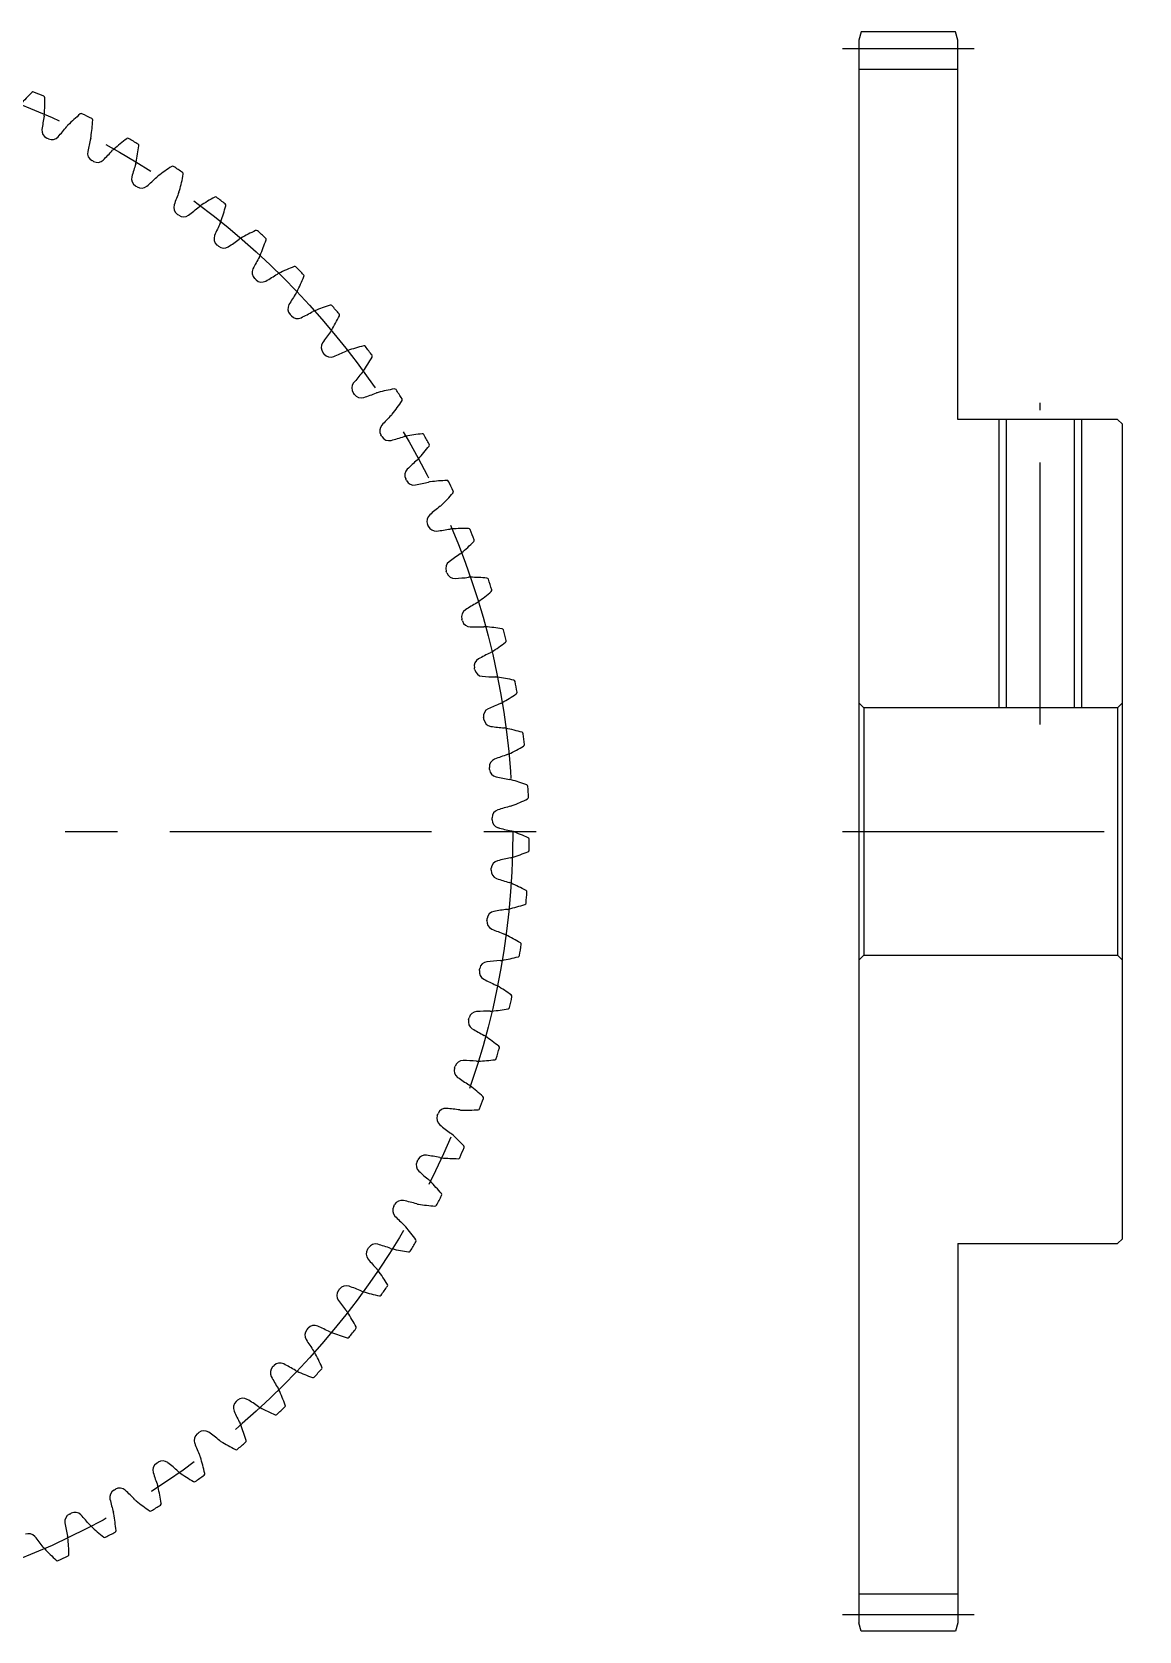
# Model space of a CAD drawing. Extents: x -1 to 134, y -8 to 108.
# Drawn here: x 66.8 to 134, y 10 to 107 of the extents above; entities that cross this region are included whole.
import ezdxf

# ---------------------------------------------------------------- set-up
doc = ezdxf.new("R2010")
doc.units = 0
doc.header["$LTSCALE"] = 0.5
doc.linetypes.add('CENTER', pattern=[50.8, 31.75, -6.35, 6.35, -6.35])
for name, color, linetype in [('MSM_CENTER', 1, 'CENTER'), ('MSM_CONTINUOUS', 7, 'CONTINUOUS'), ('MSM_NARROW', 5, 'CONTINUOUS')]:
    doc.layers.add(name, color=color, linetype=linetype)

msp = doc.modelspace()

# ---------------------------------------------------------------- linework, layer by layer
at = {"layer": 'MSM_CENTER'}
for p, q in [((116, 106), (124, 106)), ((128, 65), (128, 84.5)), ((-1, 58.5), (98, 58.5)), ((116, 58.5), (134, 58.5)), ((116, 11), (124, 11))]:
    msp.add_line(p, q, dxfattribs=at)
msp.add_circle((48.5, 58.5), 47.5, dxfattribs=at)
at = {"layer": 'MSM_CONTINUOUS'}
for p, q in [((117.134, 107), (117, 106.5)), ((122.866, 107), (117.134, 107)), ((123, 106.5), (122.866, 107)), ((117, 106.5), (117, 10.5)), ((123, 83.5), (123, 106.5)), ((117, 104.75), (123, 104.75)), ((132.7, 83.5), (123, 83.5)), ((125.933, 83.5), (125.933, 66)), ((130.067, 83.5), (130.067, 66)), ((133, 83.2), (132.7, 83.5)), ((133, 33.8), (133, 83.2)), ((117, 66.3), (117.3, 66)), ((117.3, 66), (117.3, 51)), ((132.7, 66), (117.3, 66)), ((132.7, 66), (133, 66.3)), ((132.7, 66), (132.7, 51)), ((117.3, 51), (117, 50.7)), ((117.3, 51), (132.7, 51)), ((133, 50.7), (132.7, 51)), ((123, 33.5), (132.7, 33.5)), ((123, 33.5), (123, 10.5)), ((132.7, 33.5), (133, 33.8)), ((117, 12.25), (123, 12.25)), ((117.134, 10), (117, 10.5)), ((122.866, 10), (117.134, 10)), ((123, 10.5), (122.866, 10))]:
    msp.add_line(p, q, dxfattribs=at)
for centre, radius, start, end in [((77.937, 92.055), 15.833, 134.55393, 138.21053), ((66.899, 103.266), 0.1, 67.65738, 134.55393), ((48.5, 58.5), 48.5, 66.86893, 67.65738), ((67.513, 103.009), 0.1, 359.97239, 66.86893), ((51.78, 103.017), 15.833, 356.31579, 359.97239), ((81.917, 99.123), 14.615, 169.06514, 172.27067), ((66.751, 102.053), 0.831, 349.0655, 356.31616), ((80.09, 90.036), 15.833, 130.76445, 134.42105), ((69.817, 101.953), 0.1, 63.86791, 130.76445), ((48.5, 58.5), 48.5, 63.07946, 63.86791), ((67.93, 101.021), 0.5, 172.27066, 245.44197), ((57.473, 110.33), 14.615, 318.46618, 321.6717), ((69.59, 100.751), 0.831, 134.42068, 141.67134), ((54.715, 102.703), 15.833, 352.52632, 356.18291), ((70.413, 101.655), 0.1, 356.18291, 63.07946), ((48.5, 58.5), 46.25, 65.29495, 65.44189), ((68.039, 100.971), 0.5, 245.2949, 318.46618), ((84.529, 96.825), 14.615, 165.27566, 168.48119), ((69.59, 100.751), 0.831, 345.27603, 352.52669), ((82.106, 87.879), 15.833, 126.97498, 130.63158), ((72.643, 100.449), 0.1, 60.07843, 126.97498), ((48.5, 58.5), 48.5, 59.28999, 60.07843), ((57.623, 102.195), 15.833, 348.73684, 352.39344), ((73.218, 100.113), 0.1, 352.39344, 59.28999), ((70.698, 99.644), 0.5, 168.48119, 241.65241), ((48.5, 58.5), 46.25, 61.50548, 61.65241), ((70.803, 99.587), 0.5, 241.50543, 314.67671), ((60.879, 109.624), 14.615, 314.6767, 317.88223), ((72.336, 99.265), 0.831, 130.63121, 137.88186), ((86.983, 94.36), 14.615, 161.48619, 164.69172), ((72.336, 99.265), 0.831, 341.48656, 348.73721), ((73.368, 98.087), 0.5, 164.69172, 237.86294), ((64.23, 108.694), 14.615, 310.88723, 314.09276), ((74.978, 97.6), 0.831, 126.84173, 134.09239), ((83.974, 85.594), 15.833, 123.18551, 126.8421), ((75.362, 98.761), 0.1, 56.28896, 123.18551), ((48.5, 58.5), 48.5, 55.50051, 56.28896), ((60.491, 101.497), 15.833, 344.94737, 348.60397), ((75.914, 98.388), 0.1, 348.60397, 55.50051), ((48.5, 58.5), 46.25, 57.71601, 57.86294), ((73.47, 98.023), 0.5, 237.71605, 310.88723), ((89.269, 91.738), 14.615, 157.69672, 160.90224), ((74.978, 97.6), 0.831, 337.69708, 344.94774), ((75.93, 96.357), 0.5, 160.90224, 234.07347), ((67.513, 107.545), 14.615, 307.09776, 310.30328), ((77.505, 95.765), 0.831, 123.05226, 130.30292), ((85.687, 83.19), 15.833, 119.39603, 123.05263), ((77.964, 96.898), 0.1, 52.49949, 119.39603), ((48.5, 58.5), 48.5, 51.71104, 52.49949), ((63.306, 100.61), 15.833, 341.1579, 344.81449), ((78.49, 96.489), 0.1, 344.81449, 51.71104), ((48.5, 58.5), 46.25, 53.92653, 54.07347), ((76.027, 96.286), 0.5, 233.92658, 307.09776), ((91.377, 88.971), 14.615, 153.90724, 157.11277), ((77.505, 95.765), 0.831, 333.90761, 341.15827), ((78.372, 94.461), 0.5, 157.11277, 230.28399), ((70.713, 106.181), 14.615, 303.30828, 306.51381), ((79.904, 93.767), 0.831, 119.26279, 126.51344), ((87.237, 80.679), 15.833, 115.60656, 119.26316), ((80.438, 94.867), 0.1, 48.71001, 115.60656), ((48.5, 58.5), 48.5, 47.92157, 48.71001), ((66.057, 99.54), 15.833, 337.36842, 341.02502), ((80.935, 94.424), 0.1, 341.02502, 47.92157), ((48.5, 58.5), 46.25, 50.13706, 50.28399), ((78.465, 94.384), 0.5, 230.13711, 303.30828), ((93.297, 86.071), 14.615, 150.11777, 153.3233), ((79.904, 93.767), 0.831, 330.11814, 337.36879), ((80.684, 92.408), 0.5, 153.32329, 226.49452), ((73.816, 104.609), 14.615, 299.51881, 302.72434), ((82.166, 91.614), 0.831, 115.47331, 122.72397), ((88.619, 78.07), 15.833, 111.81709, 115.47368), ((82.771, 92.676), 0.1, 44.92054, 111.81709), ((48.5, 58.5), 48.5, 44.13209, 44.92054), ((68.731, 98.29), 15.833, 333.57895, 337.23555), ((83.238, 92.202), 0.1, 337.23555, 44.13209), ((48.5, 58.5), 46.25, 46.34759, 46.49452), ((80.771, 92.326), 0.5, 226.34763, 299.51881), ((82.166, 91.614), 0.831, 326.32866, 333.57932), ((82.854, 90.207), 0.5, 149.53382, 222.70505), ((95.021, 83.05), 14.615, 146.3283, 149.53382), ((89.824, 75.376), 15.833, 108.02761, 111.68421), ((84.955, 90.337), 0.1, 41.13107, 108.02761), ((48.5, 58.5), 48.5, 40.34262, 41.13107), ((48.5, 58.5), 46.25, 42.55811, 42.70505), ((82.936, 90.119), 0.5, 222.55816, 295.72934), ((76.808, 102.835), 14.615, 295.72933, 298.93486), ((84.281, 89.317), 0.831, 111.68384, 118.9345), ((71.316, 96.866), 15.833, 329.78947, 333.44607), ((85.39, 89.832), 0.1, 333.44607, 40.34262), ((96.542, 79.922), 14.615, 142.53882, 145.74435), ((84.281, 89.317), 0.831, 322.53919, 329.78985), ((84.875, 87.867), 0.5, 145.74435, 218.91557), ((48.5, 58.5), 46.25, 38.76864, 38.91557), ((84.95, 87.774), 0.5, 218.76868, 291.93986), ((79.676, 100.867), 14.615, 291.93986, 295.14539), ((86.239, 86.884), 0.831, 107.89436, 115.14502), ((90.849, 72.608), 15.833, 104.23814, 107.89474), ((86.98, 87.858), 0.1, 37.34159, 104.23814), ((48.5, 58.5), 48.5, 36.55314, 37.34159), ((87.38, 87.325), 0.1, 329.6566, 36.55314), ((97.852, 76.7), 14.615, 138.74935, 141.95488), ((86.239, 86.884), 0.831, 318.74972, 326.00037), ((73.802, 95.274), 15.833, 326, 329.6566), ((86.736, 85.399), 0.5, 141.95487, 215.1261), ((48.5, 58.5), 46.25, 34.97916, 35.1261), ((86.805, 85.301), 0.5, 214.97921, 288.15039), ((82.408, 98.714), 14.615, 288.15039, 291.35591), ((88.033, 84.328), 0.831, 104.10489, 111.35555), ((91.689, 69.778), 15.833, 100.44867, 104.10526), ((76.177, 93.521), 15.833, 322.21053, 325.86712), ((88.836, 85.25), 0.1, 33.55212, 100.44867), ((48.5, 58.5), 48.5, 32.76367, 33.55212), ((89.2, 84.693), 0.1, 325.86712, 32.76367), ((98.947, 73.398), 14.615, 134.95987, 138.1654), ((88.033, 84.328), 0.831, 314.96024, 322.2109), ((88.43, 82.813), 0.5, 138.1654, 211.33663), ((48.5, 58.5), 46.25, 31.18969, 31.33663), ((88.493, 82.711), 0.5, 211.18974, 284.36092), ((84.992, 96.385), 14.615, 284.36091, 287.56644), ((89.653, 81.659), 0.831, 100.31542, 107.56607), ((92.34, 66.899), 15.833, 96.65919, 100.31579), ((90.516, 82.526), 0.1, 29.76319, 96.65919), ((48.5, 58.5), 48.5, 28.9742, 29.76265), ((78.431, 91.615), 15.833, 318.42105, 322.07765), ((90.842, 81.946), 0.1, 322.07765, 28.9742), ((99.822, 70.032), 14.615, 131.1704, 134.37593), ((89.653, 81.659), 0.831, 311.17077, 318.42143), ((89.95, 80.121), 0.5, 134.37593, 207.54715), ((48.5, 58.5), 46.25, 27.40022, 27.54715), ((90.005, 80.014), 0.5, 207.40027, 280.57144), ((87.416, 93.89), 14.615, 280.57144, 283.77697), ((91.094, 78.888), 0.831, 96.52594, 103.7766), ((92.799, 63.983), 15.833, 92.86972, 96.52632), ((92.012, 79.697), 0.1, 25.97372, 92.86972), ((48.5, 58.5), 48.5, 25.18472, 25.97317), ((80.554, 89.565), 15.833, 314.63158, 318.28818), ((92.299, 79.096), 0.1, 318.28818, 25.18472), ((91.288, 77.334), 0.5, 130.58645, 203.75768), ((100.472, 66.615), 14.615, 127.38093, 130.58646), ((91.094, 78.888), 0.831, 307.38129, 314.63195), ((48.5, 58.5), 46.25, 23.61074, 23.75768), ((91.336, 77.224), 0.5, 203.61079, 276.78197), ((89.67, 91.241), 14.615, 276.78197, 279.98749), ((92.348, 76.029), 0.831, 92.73647, 99.98713), ((93.065, 61.043), 15.833, 89.08024, 92.73684), ((93.317, 76.775), 0.1, 22.18424, 89.08024), ((48.5, 58.5), 48.5, 21.39525, 22.1837), ((82.537, 87.378), 15.833, 310.84211, 314.4987), ((93.565, 76.156), 0.1, 314.4987, 21.39525), ((92.439, 74.465), 0.5, 126.79698, 199.9682), ((100.894, 63.162), 14.615, 123.59145, 126.79698), ((92.348, 76.029), 0.831, 303.59182, 310.84248), ((48.5, 58.5), 46.25, 19.82127, 19.9682), ((92.48, 74.352), 0.5, 199.82132, 272.9925), ((91.743, 88.448), 14.615, 272.99249, 276.19802), ((93.411, 73.092), 0.831, 88.947, 96.19765), ((93.135, 58.093), 15.833, 85.29077, 88.94737), ((94.427, 73.773), 0.1, 18.39422, 85.29077), ((48.5, 58.5), 48.5, 17.60578, 18.39422), ((84.371, 85.066), 15.833, 307.05263, 310.70923), ((94.633, 73.139), 0.1, 310.70923, 17.60578), ((93.399, 71.526), 0.5, 123.0075, 196.17881), ((101.088, 59.689), 14.615, 119.80198, 123.00751), ((93.411, 73.092), 0.831, 299.80235, 307.053), ((48.5, 58.5), 46.25, 16.0318, 16.17873), ((93.432, 71.411), 0.5, 196.03184, 269.20302), ((93.628, 85.525), 14.615, 269.20302, 272.40855), ((94.277, 70.092), 0.831, 85.15752, 92.40818), ((93.011, 55.143), 15.833, 81.5013, 85.15789), ((86.049, 82.637), 15.833, 303.26316, 306.91976), ((95.336, 70.704), 0.1, 14.6053, 81.5013), ((48.5, 58.5), 48.5, 13.8163, 14.60475), ((95.5, 70.058), 0.1, 306.91976, 13.8163), ((94.161, 68.53), 0.5, 119.21803, 192.38933), ((101.052, 56.211), 14.615, 116.01251, 119.21803), ((94.277, 70.092), 0.831, 296.01287, 303.26353), ((48.5, 58.5), 46.25, 12.24232, 12.38926), ((94.187, 68.413), 0.5, 192.24237, 265.41355), ((95.316, 82.483), 14.615, 265.41354, 268.61907), ((94.943, 67.042), 0.831, 81.36805, 88.61871), ((92.692, 52.209), 15.833, 77.71182, 81.36842), ((96.04, 67.582), 0.1, 10.81528, 77.71182), ((48.5, 58.5), 48.5, 10.02683, 10.81528), ((96.161, 66.927), 0.1, 303.13028, 10.02683), ((100.785, 52.743), 14.615, 112.22303, 115.42856), ((94.943, 67.042), 0.831, 292.2234, 299.47406), ((87.562, 80.102), 15.833, 299.47368, 303.13028), ((94.724, 65.491), 0.5, 115.42856, 188.59978), ((48.5, 58.5), 46.25, 8.45285, 8.59978), ((94.742, 65.372), 0.5, 188.45289, 261.62407), ((96.798, 79.337), 14.615, 261.62407, 264.8296), ((95.406, 63.953), 0.831, 77.57857, 84.82923), ((92.179, 49.302), 15.833, 73.92235, 77.57895), ((96.537, 64.42), 0.1, 7.0258, 73.92235), ((48.5, 58.5), 48.5, 6.23736, 7.0258), ((100.291, 49.3), 14.615, 108.43356, 111.63909), ((95.406, 63.953), 0.831, 288.43393, 295.68458), ((88.904, 77.474), 15.833, 295.68421, 299.34081), ((96.613, 63.759), 0.1, 299.34081, 6.23736), ((95.085, 62.42), 0.5, 111.63908, 184.81039), ((48.5, 58.5), 46.25, 4.66337, 4.81031), ((95.095, 62.301), 0.5, 184.66342, 257.8346), ((98.07, 76.099), 14.615, 257.8346, 261.04013), ((95.664, 60.841), 0.831, 73.7891, 81.03976), ((91.476, 46.435), 15.833, 70.13288, 73.78947), ((96.823, 61.232), 0.1, 3.23633, 70.13288), ((48.5, 58.5), 48.5, 2.44788, 3.23633), ((90.07, 74.762), 15.833, 291.89474, 295.55133), ((96.856, 60.567), 0.1, 295.55133, 2.44788), ((95.243, 59.333), 0.5, 107.84961, 181.02084), ((48.5, 58.5), 46.25, 0.8739, 1.02084), ((95.245, 59.213), 0.5, 180.87395, 254.04513), ((99.569, 45.897), 14.615, 104.64409, 107.84961), ((95.664, 60.841), 0.831, 284.64445, 291.89511), ((99.125, 72.785), 14.615, 254.04512, 257.25065), ((95.716, 57.719), 0.831, 69.99963, 77.25028), ((90.585, 43.622), 15.833, 66.3434, 70), ((91.054, 71.979), 15.833, 288.10526, 291.76186), ((96.887, 57.367), 0.1, 291.76186, 358.65841), ((96.898, 58.033), 0.1, 359.44686, 66.3434), ((48.5, 58.5), 48.5, 358.65841, 359.44686), ((48.5, 58.5), 46.25, 357.08443, 357.23136), ((95.195, 56.242), 0.5, 104.06014, 177.23136), ((98.625, 42.549), 14.615, 100.85461, 104.06014), ((95.716, 57.719), 0.831, 280.85498, 288.10564), ((95.189, 56.122), 0.5, 177.08447, 250.25565), ((99.958, 69.408), 14.615, 250.25565, 253.46118), ((95.561, 54.6), 0.831, 66.21015, 73.46081), ((89.509, 40.873), 15.833, 62.55393, 66.21053), ((48.5, 58.5), 48.5, 354.86893, 355.65738), ((96.761, 54.835), 0.1, 355.65738, 62.55393), ((94.944, 53.161), 0.5, 100.27066, 173.44189), ((97.461, 39.271), 14.615, 97.06514, 100.27067), ((95.561, 54.6), 0.831, 277.0655, 284.31616), ((91.851, 69.137), 15.833, 284.31579, 287.97239), ((96.706, 54.171), 0.1, 287.97239, 354.86893), ((94.93, 53.042), 0.5, 173.295, 246.46618), ((48.5, 58.5), 46.25, 353.29495, 353.44189), ((100.566, 65.983), 14.615, 246.46618, 249.6717), ((95.2, 51.499), 0.831, 62.42068, 69.67134), ((88.255, 38.201), 15.833, 58.76445, 62.42105), ((48.5, 58.5), 48.5, 351.07946, 351.86791), ((96.413, 51.654), 0.1, 351.86791, 58.76445), ((94.49, 50.103), 0.5, 96.48119, 169.65241), ((96.083, 36.078), 14.615, 93.27566, 96.48119), ((95.2, 51.499), 0.831, 273.27603, 280.52669), ((92.46, 66.249), 15.833, 280.52632, 284.18291), ((96.315, 50.995), 0.1, 284.18291, 351.07946), ((94.468, 49.985), 0.5, 169.50553, 242.67671), ((48.5, 58.5), 46.25, 349.50548, 349.65241), ((100.947, 62.525), 14.615, 242.6767, 245.88223), ((94.636, 48.428), 0.831, 58.63121, 65.88186), ((86.826, 35.618), 15.833, 54.97498, 58.63158), ((95.856, 48.502), 0.1, 348.07843, 54.975), ((93.834, 47.082), 0.5, 92.69172, 165.86294), ((94.497, 32.982), 14.615, 89.48619, 92.69172), ((94.636, 48.428), 0.831, 269.48656, 276.73721), ((92.876, 63.326), 15.833, 276.73684, 280.39344), ((95.714, 47.851), 0.1, 280.39344, 347.28999), ((48.5, 58.5), 48.5, 347.28999, 348.07843), ((93.805, 46.965), 0.5, 165.71605, 238.88723), ((48.5, 58.5), 46.25, 345.71601, 345.86294), ((101.098, 59.05), 14.615, 238.88723, 242.09276), ((93.869, 45.4), 0.831, 54.84173, 62.09239), ((85.23, 33.135), 15.833, 51.18551, 54.8421), ((93.098, 60.383), 15.833, 272.94737, 276.60397), ((94.907, 44.754), 0.1, 276.60397, 343.50051), ((48.5, 58.5), 48.5, 343.50051, 344.28896), ((95.092, 45.394), 0.1, 344.28896, 51.18551), ((92.943, 43.996), 0.5, 161.92658, 235.09776), ((48.5, 58.5), 46.25, 341.92653, 342.07347), ((92.98, 44.11), 0.5, 88.90224, 162.07354), ((92.71, 29.998), 14.615, 85.69672, 88.90224), ((93.869, 45.4), 0.831, 265.69708, 272.94774), ((101.02, 55.573), 14.615, 235.09776, 238.30328), ((92.904, 42.431), 0.831, 51.05226, 58.30292), ((83.473, 30.763), 15.833, 47.39603, 51.05263), ((48.5, 58.5), 48.5, 339.71104, 340.49949), ((94.124, 42.343), 0.1, 340.49949, 47.39606), ((91.888, 41.091), 0.5, 158.13711, 231.30828), ((48.5, 58.5), 46.25, 338.13706, 338.28399), ((91.932, 41.202), 0.5, 85.11277, 158.28407), ((90.73, 27.138), 14.615, 81.90724, 85.11277), ((92.904, 42.431), 0.831, 261.90761, 269.15827), ((93.125, 57.431), 15.833, 269.1579, 272.81449), ((93.897, 41.717), 0.1, 272.81449, 339.71104), ((100.712, 52.108), 14.615, 231.30828, 234.51381), ((91.745, 39.531), 0.831, 47.26279, 54.51344), ((81.564, 28.512), 15.833, 43.60656, 47.26316), ((90.694, 38.37), 0.5, 81.32329, 154.49452), ((88.565, 24.416), 14.615, 78.11777, 81.3233), ((48.5, 58.5), 48.5, 335.92157, 336.71001), ((92.956, 39.363), 0.1, 336.71001, 43.60658), ((90.642, 38.261), 0.5, 154.34763, 227.51881), ((48.5, 58.5), 46.25, 334.34759, 334.49452), ((100.175, 48.672), 14.615, 227.51881, 230.72434), ((91.745, 39.531), 0.831, 258.11814, 265.36879), ((92.956, 54.484), 15.833, 265.36842, 269.02502), ((92.689, 38.753), 0.1, 269.02502, 335.92157), ((90.397, 36.714), 0.831, 43.47331, 50.72397), ((79.51, 26.392), 15.833, 39.81709, 43.47368), ((89.271, 35.625), 0.5, 77.53382, 150.70505), ((86.224, 21.842), 14.615, 74.3283, 77.53382), ((90.397, 36.714), 0.831, 254.32866, 261.57932), ((92.594, 51.555), 15.833, 261.57895, 265.23555), ((48.5, 58.5), 48.5, 332.13209, 332.92054), ((91.594, 36.467), 0.1, 332.92054, 39.8171), ((89.212, 35.52), 0.5, 150.55816, 223.72934), ((48.5, 58.5), 46.25, 330.55811, 330.70505), ((99.412, 45.278), 14.615, 223.72933, 226.93486), ((91.287, 35.876), 0.1, 265.23555, 332.13209), ((88.865, 33.993), 0.831, 39.68384, 46.9345), ((77.32, 24.413), 15.833, 36.02761, 39.68421), ((87.605, 32.88), 0.5, 146.76868, 219.93986), ((48.5, 58.5), 46.25, 326.76864, 326.91557), ((87.67, 32.98), 0.5, 73.74435, 146.91557), ((83.719, 19.429), 14.615, 70.53882, 73.74435), ((88.865, 33.993), 0.831, 250.53919, 257.78985), ((92.038, 48.656), 15.833, 257.78947, 261.44607), ((89.698, 33.098), 0.1, 261.44607, 328.34262), ((48.5, 58.5), 48.5, 328.34262, 329.13107), ((90.044, 33.667), 0.1, 329.13161, 36.02764), ((98.427, 41.942), 14.615, 219.93986, 223.14539), ((87.157, 31.379), 0.831, 35.89436, 43.14502), ((75.004, 22.583), 15.833, 32.23814, 35.89474), ((85.826, 30.352), 0.5, 142.97921, 216.15039), ((48.5, 58.5), 46.25, 322.97916, 323.1261), ((85.898, 30.447), 0.5, 69.95487, 143.1261), ((81.06, 17.187), 14.615, 66.74935, 69.95488), ((87.157, 31.379), 0.831, 246.74972, 254.00037), ((91.293, 45.8), 15.833, 254, 257.6566), ((87.929, 30.431), 0.1, 257.6566, 324.55314), ((48.5, 58.5), 48.5, 324.55314, 325.34159), ((88.312, 30.976), 0.1, 325.34214, 32.23817), ((97.224, 38.678), 14.615, 216.15039, 219.35591), ((85.28, 28.883), 0.831, 32.10489, 39.35555), ((72.572, 20.91), 15.833, 28.44867, 32.10526), ((83.884, 27.946), 0.5, 139.18973, 212.36092), ((48.5, 58.5), 46.25, 319.18969, 319.33663), ((83.962, 28.037), 0.5, 66.1654, 139.33663), ((78.258, 15.125), 14.615, 62.95987, 66.1654), ((85.28, 28.883), 0.831, 242.96024, 250.2109), ((48.5, 58.5), 48.5, 320.76367, 321.55212), ((86.406, 28.405), 0.1, 321.55267, 28.44869), ((95.807, 35.501), 14.615, 212.36091, 215.56644), ((90.36, 43), 15.833, 250.21053, 253.86712), ((85.988, 27.886), 0.1, 253.86712, 320.76367), ((81.871, 25.76), 0.5, 62.37593, 135.54715), ((75.327, 13.254), 14.615, 59.1704, 62.37593), ((83.243, 26.517), 0.831, 28.31542, 35.56607), ((70.035, 19.401), 15.833, 24.65919, 28.31579), ((81.787, 25.674), 0.5, 135.40017, 208.57144), ((94.184, 32.425), 14.615, 208.57144, 211.77697), ((48.5, 58.5), 46.25, 315.40022, 315.54715), ((83.243, 26.517), 0.831, 239.17077, 246.42143), ((89.244, 40.267), 15.833, 246.42105, 250.07765), ((83.883, 25.475), 0.1, 250.07765, 316.9742), ((48.5, 58.5), 48.5, 316.9742, 317.76265), ((84.334, 25.965), 0.1, 317.76319, 24.65922), ((81.053, 24.291), 0.831, 24.52594, 31.7766), ((67.404, 18.063), 15.833, 20.86972, 24.52632), ((79.545, 23.546), 0.5, 131.6107, 204.78197), ((92.361, 29.463), 14.615, 204.78197, 207.98749), ((48.5, 58.5), 46.25, 311.61074, 311.75768), ((79.635, 23.626), 0.5, 58.58645, 131.75768), ((72.278, 11.58), 14.615, 55.38093, 58.58646), ((81.053, 24.291), 0.831, 235.38129, 242.63195), ((87.95, 37.614), 15.833, 242.63158, 246.28818), ((48.5, 58.5), 48.5, 313.18472, 313.97317), ((82.105, 23.668), 0.1, 313.97372, 20.86975), ((78.721, 22.214), 0.831, 20.73647, 27.98713), ((64.69, 16.902), 15.833, 17.08024, 20.73684), ((81.623, 23.209), 0.1, 246.28818, 313.18472), ((77.167, 21.571), 0.5, 127.82123, 200.9925), ((90.346, 26.628), 14.615, 200.99249, 204.19802), ((48.5, 58.5), 46.25, 307.82127, 307.9682), ((77.262, 21.645), 0.5, 54.79698, 127.9682), ((69.125, 10.111), 14.615, 51.59145, 54.79698), ((78.721, 22.214), 0.831, 231.59182, 238.84248), ((86.483, 35.053), 15.833, 238.84211, 242.4987), ((48.5, 58.5), 48.5, 309.39525, 310.1837), ((79.73, 21.523), 0.1, 310.18424, 17.08028), ((76.257, 20.296), 0.831, 16.947, 24.19765), ((61.906, 15.923), 15.833, 13.29077, 16.94737), ((79.218, 21.097), 0.1, 242.4987, 309.39525), ((74.664, 19.757), 0.5, 124.03175, 197.20302), ((88.148, 23.932), 14.615, 197.20302, 200.40855), ((48.5, 58.5), 46.25, 304.0318, 304.17873), ((74.763, 19.824), 0.5, 51.0075, 124.17873), ((65.881, 8.853), 14.615, 47.80198, 51.00751), ((76.257, 20.296), 0.831, 227.80235, 235.053), ((84.85, 32.594), 15.833, 235.05263, 238.70923), ((48.5, 58.5), 48.5, 305.60578, 306.39423), ((77.218, 19.54), 0.1, 306.39477, 13.2908), ((72.046, 18.113), 0.5, 120.24228, 193.41355), ((48.5, 58.5), 46.25, 300.24232, 300.38926), ((72.15, 18.173), 0.5, 47.21803, 120.38926), ((62.562, 7.813), 14.615, 44.01251, 47.21803), ((73.671, 18.545), 0.831, 13.15752, 20.40818), ((59.062, 15.13), 15.833, 9.5013, 13.15789), ((76.679, 19.149), 0.1, 238.70923, 305.60578), ((85.776, 21.387), 14.615, 193.41354, 196.61907), ((73.671, 18.545), 0.831, 224.01287, 231.26353), ((83.059, 30.248), 15.833, 231.26316, 234.91976), ((48.5, 58.5), 48.5, 301.8163, 302.60475), ((74.58, 17.727), 0.1, 302.6053, 9.50133), ((69.325, 16.645), 0.5, 116.45281, 189.62407), ((83.242, 19.005), 14.615, 189.62407, 192.8296), ((48.5, 58.5), 46.25, 296.45285, 296.59978), ((69.433, 16.698), 0.5, 43.42856, 116.59986), ((59.182, 6.995), 14.615, 40.22303, 43.42856), ((70.975, 16.969), 0.831, 9.36805, 16.61871), ((56.173, 14.527), 15.833, 5.71182, 9.36842), ((74.016, 17.372), 0.1, 234.91976, 301.8163), ((66.624, 15.406), 0.5, 39.63908, 112.81039), ((55.754, 6.401), 14.615, 36.43356, 39.63909), ((68.181, 15.575), 0.831, 5.57857, 12.82923), ((53.25, 14.116), 15.833, 1.92235, 5.57895), ((70.975, 16.969), 0.831, 220.2234, 227.47406), ((81.116, 28.026), 15.833, 227.47368, 231.13028), ((71.242, 15.776), 0.1, 231.13028, 298.02683), ((48.5, 58.5), 48.5, 298.02683, 298.81528), ((71.828, 16.093), 0.1, 298.81582, 5.71186), ((68.181, 15.575), 0.831, 216.43393, 223.68458), ((79.031, 25.937), 15.833, 223.68421, 227.34081), ((48.5, 58.5), 48.5, 294.23736, 295.0258), ((68.974, 14.644), 0.1, 295.0258, 1.92238), ((68.369, 14.366), 0.1, 227.34081, 294.23736)]:
    msp.add_arc(centre, radius, start, end, dxfattribs=at)
at = {"layer": 'MSM_NARROW'}
for p, q in [((125.5, 83.5), (125.5, 66)), ((130.5, 83.5), (130.5, 66))]:
    msp.add_line(p, q, dxfattribs=at)

doc.saveas('drawing.dxf')
